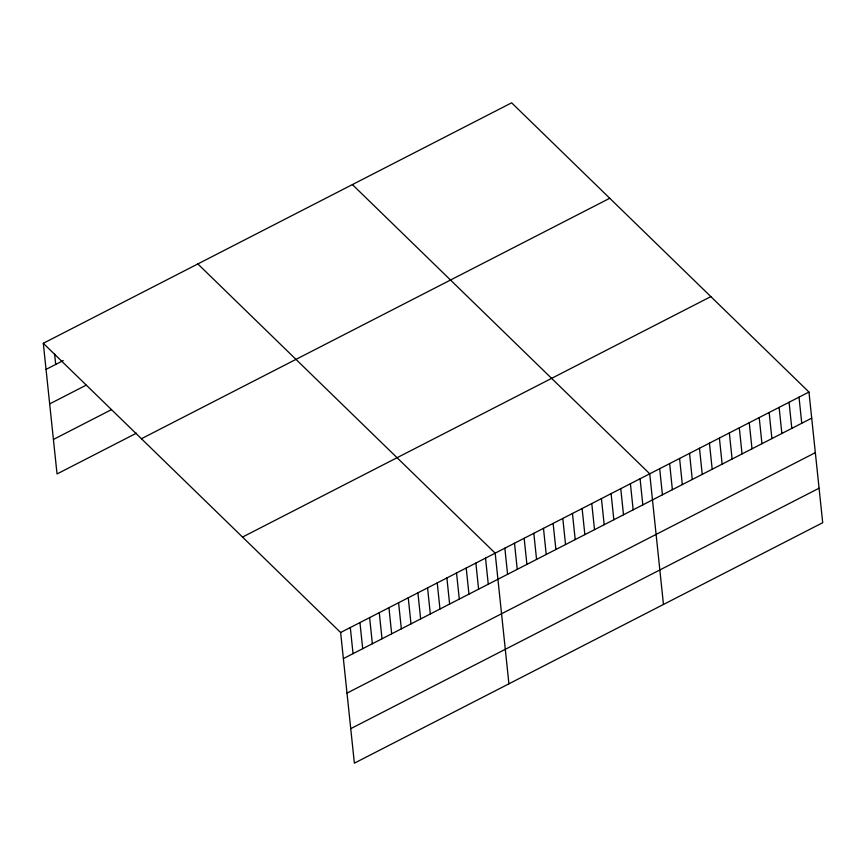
<?xml version="1.0" encoding="UTF-8"?>
<svg xmlns="http://www.w3.org/2000/svg" width="866" height="866" viewBox="0 0 866 866"><rect width="100%" height="100%" fill="white"/><g stroke="black" fill="none" stroke-linecap="round" stroke-linejoin="round"><path stroke-width="1.3" d="M43.3 343.293L511.633 102.827L808.963 392.049L822.7 522.707L354.367 763.173L340.63 632.505L43.3 343.293L57.037 473.951L136.449 433.173M46.039 369.392L63.218 360.581M49.665 403.902L86.156 385.164M53.411 439.452L111.368 409.694M141.418 438.737L609.751 198.271M242.512 537.072L710.845 296.605M340.63 632.505L808.963 392.049M343.38 658.615L811.713 418.148M347.006 693.114L815.339 452.658M350.741 728.663L819.074 488.207M352.397 184.588L649.738 473.799L663.464 604.468M197.849 263.935L495.19 553.158L508.916 683.815M799.015 397.158L801.754 423.257M789.067 402.268L791.805 428.367M779.108 407.377L781.857 433.476M769.16 412.487L771.898 438.586M759.211 417.596L761.95 443.695M749.252 422.705L752.002 448.805M739.304 427.815L742.043 453.914M729.345 432.924L732.095 459.023M719.397 438.034L722.147 464.133M709.449 443.143L712.188 469.253M699.49 448.252L702.239 474.362M689.542 453.362L692.28 479.472M679.593 458.471L682.332 484.581M669.635 463.581L672.384 489.691M659.686 468.69L662.425 494.8M640.071 478.768L642.821 504.867M630.416 483.726L633.154 509.825M620.76 488.684L623.498 514.783M611.093 493.642L613.842 519.741M601.437 498.6L604.176 524.709M591.781 503.557L594.52 529.667M582.114 508.515L584.864 534.625M572.458 513.484L575.208 539.583M562.803 518.442L565.541 544.541M553.136 523.4L555.885 549.499M543.48 528.357L546.23 554.457M533.824 533.315L536.563 559.425M524.157 538.273L526.907 564.383M514.501 543.242L517.251 569.341M504.846 548.2L507.584 574.299M485.523 558.115L488.272 584.214M475.867 563.073L478.606 589.172M466.211 568.031L468.95 594.141M456.544 572.989L459.294 599.099M446.888 577.958L449.627 604.057M437.233 582.915L439.971 609.014M427.566 587.873L430.315 613.972M417.91 592.831L420.649 618.93M408.254 597.789L410.993 623.899M398.587 602.747L401.337 628.857M388.931 607.716L391.67 633.815M379.276 612.673L382.014 638.772M369.609 617.631L372.358 643.73M359.953 622.589L362.702 648.688M350.297 627.547L353.036 653.646M54.601 353.999L55.705 364.434"/></g></svg>
